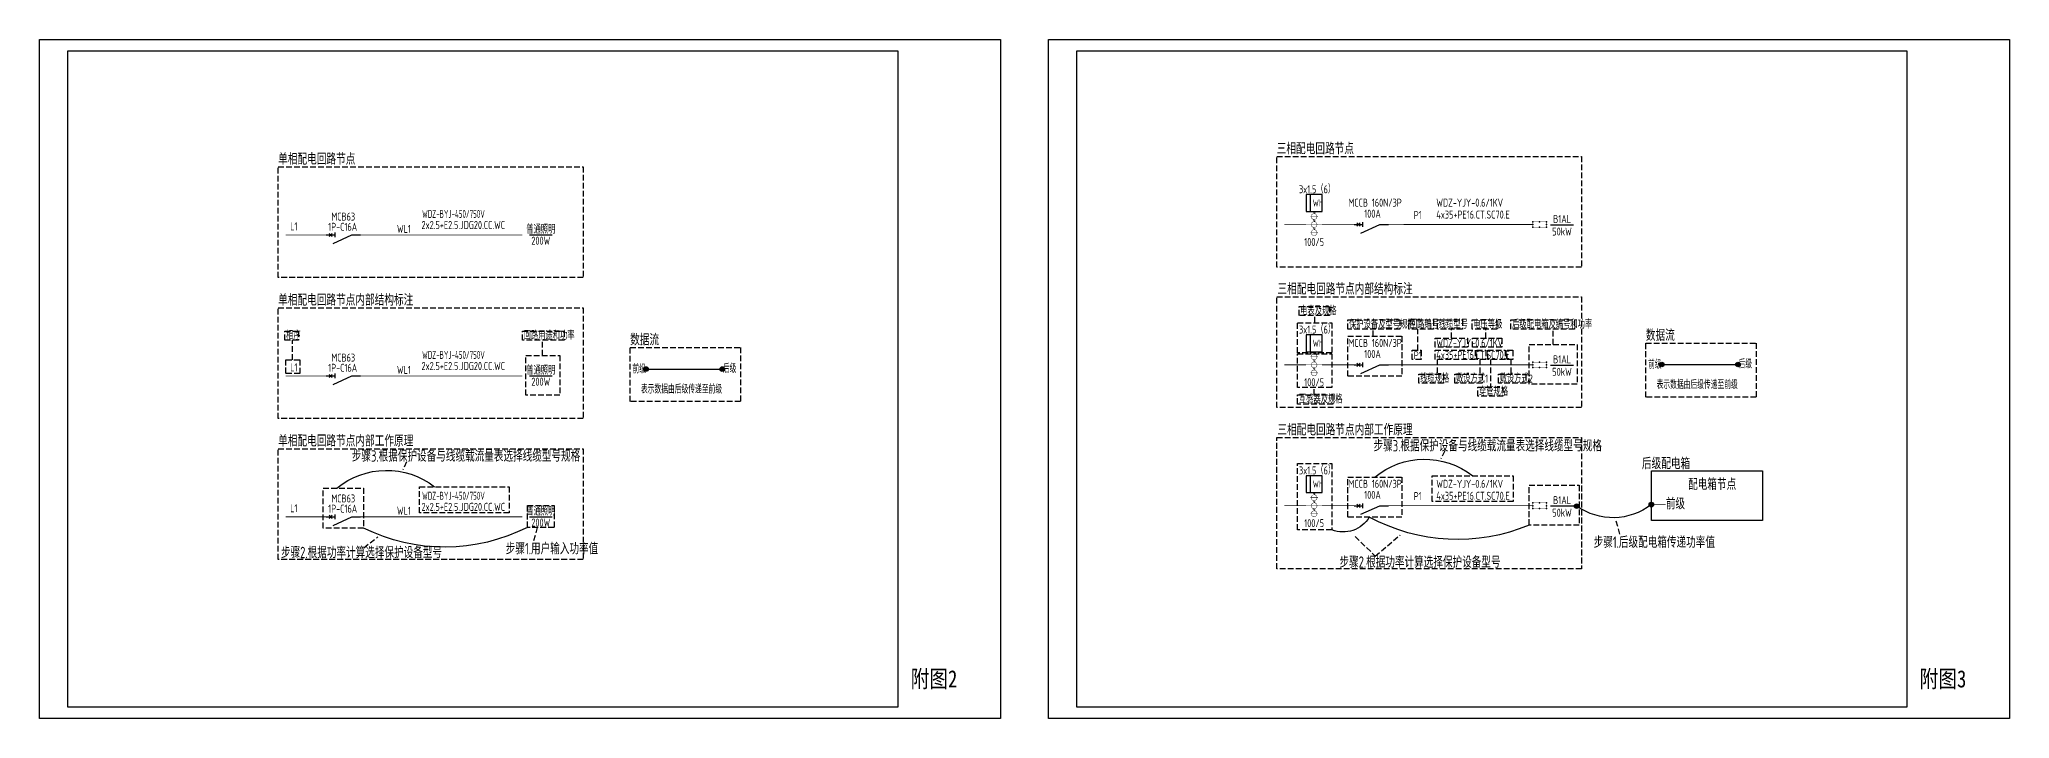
# Model space of a CAD drawing. Header units: millimetres. Extents: x -84100 to 597295, y 0 to 572785.
# Drawn here: x 71754 to 157945, y 340839 to 370539 of the extents above; entities that cross this region are included whole.
import ezdxf
from ezdxf.enums import TextEntityAlignment as Align

# ---------------------------------------------------------------- set-up
doc = ezdxf.new("R2010")
doc.units = ezdxf.units.MM
doc.header["$LTSCALE"] = 1000
for name, pattern in [('__DASH', [0.35, 0.25, -0.1]), ('DASH', [0.35, 0.25, -0.1]), ('DOTE', [2.42, 2, -0.2, 0.02, -0.2])]:
    doc.linetypes.add(name, pattern=pattern)
doc.layers.add('D-定位', color=4, linetype='Continuous', plot=False)
for name, color, linetype in [('D-数据流', 2, 'Continuous'), ('D-标注', 1, 'Continuous'), ('ELEMENT', 3, 'Continuous'), ('LITE_照明布线_E', 6, 'Continuous'), ('POWR_电力大设备_E', 3, 'Continuous'), ('SIG_TEXT', 7, 'Continuous'), ('SYS_元件_E', 3, 'Continuous'), ('SYS_系统标注_E', 7, 'Continuous'), ('SYS_说明_E', 7, 'Continuous'), ('WIRE-系统', 4, 'Continuous')]:
    doc.layers.add(name, color=color, linetype=linetype)
doc.styles.add('_TEL_DIM', font='TSSDENG', dxfattribs={"width": 0.6, "height": 3.5, "bigfont": 'TSSDCHN'})
doc.styles.add('ICDA-STYLE1', font='TSSDENG.shx', dxfattribs={"width": 0.7, "bigfont": 'TSSDCHN.shx'})
doc.styles.add('ICDA-STYLE1_T3', font='TSSDENG', dxfattribs={"width": 0.6, "bigfont": 'TSSDCHN'})
doc.styles.add('ICDA-STYLE2', font='simhei.ttf', dxfattribs={"width": 0.8})
doc.styles.get("Standard").update_dxf_attribs({"font": 'tssdeng.shx', "bigfont": 'tssdchn.shx'})
doc.styles.add('TG_LINETYPE', font='TSSDENG', dxfattribs={"width": 0.7, "height": 3.5, "bigfont": 'TSSDCHN'})
doc.linetypes.add('TG_《', pattern='A,1,-0.3,["《",TG_LINETYPE,S=0.1,R=0,X=-0.23,Y=-0.15],0', length=1.3)

# ---------------------------------------------------------------- blocks, each defined once
blk = doc.blocks.new('sdrgtfhsdrfghe')
at = {"layer": 'D-定位'}
for points in [[(0, 0), (84100, 0), (84100, -59400), (0, -59400)], [(75100, -58400), (2500, -58400), (2500, -1000), (75100, -1000)]]:
    blk.add_lwpolyline(points, close=True, dxfattribs=at)
blk = doc.blocks.new('$equip_U$00000398(ch)')
at = {"const_width": 0.0286}
blk.add_lwpolyline([(-0.6, 0.48), (0.6, 0.48), (0.6, 0), (-0.6, 0)], close=True, dxfattribs=at)
blk.add_lwpolyline([(-0.6, 0.48), (0.6, 0.48), (0.6, 0), (-0.6, 0), (-0.6, 0.48)], dxfattribs=at)
for p in [(-0.6, 0.48), (-0.6, 0.24), (-0.6, 0), (0, 0.48), (0, 0), (0.6, 0.48), (0.6, 0.24), (0.6, 0)]:
    blk.add_point(p)
at = {"color": 7, "style": '_TEL_DIM', "flags": 1}
blk.add_attdef('A', text='', height=0.00002, dxfattribs=at).set_placement((0, 0), align=Align.MIDDLE_CENTER)
blk = doc.blocks.new('*U57')
at = {"layer": 'SYS_说明_E', "style": 'ICDA-STYLE1', "width": 0.7}
blk.add_text('100A', height=350, dxfattribs=at).set_placement((445, 111))
blk = doc.blocks.new('$element$00000823')
for p, q in [((0, 0), (0, -0.25)), ((-0.25, -0.2), (0, -0.75)), ((0.067, -0.25), (-0.067, -0.25)), ((-0.047, -0.177), (0.047, -0.083)), ((0.047, -0.177), (-0.047, -0.083)), ((0, -0.75), (0, -1))]:
    blk.add_line(p, q)
at = {"const_width": 0.0233}
for points in [[(0, 0), (0, -0.25)], [(0, -1), (0, -0.75), (-0.25, -0.2)], [(-0.067, -0.25), (0.067, -0.25)], [(-0.047, -0.083), (0.047, -0.177)], [(-0.047, -0.177), (0.047, -0.083)]]:
    blk.add_lwpolyline(points, dxfattribs=at)
at = {"color": 7, "style": '_TEL_DIM', "flags": 1}
blk.add_attdef('S', text='', height=0.00000667, dxfattribs=at).set_placement((0, 0), align=Align.MIDDLE_CENTER)
blk = doc.blocks.new('SGFHRTH')
at = {"layer": 'SYS_元件_E', "linetype": 'Continuous'}
for p, q in [((700, 367), (0, 367)), ((0, 367), (0, -367)), ((700, -367), (700, 367)), ((0, -367), (700, -367))]:
    blk.add_line(p, q, dxfattribs=at)
at = {"layer": 'SYS_元件_E'}
blk.add_line((198, -367), (198, 367), dxfattribs=at)
at = {"layer": 'SYS_元件_E', "style": 'ICDA-STYLE1', "width": 0.7}
blk.add_text('Wh', height=300, dxfattribs=at).set_placement((289, -145))
blk = doc.blocks.new('$element$00000584')
at = {"const_width": 0.0233}
for points in [[(0, 0), (0, -1)], [(-0.47, -0.27), (-0.47, -0.73)], [(-0.21, -0.43), (-0.29, -0.57)], [(-0.3, -0.5), (-0.17, -0.5)], [(-0.16, -0.43), (-0.24, -0.57)], [(0.17, -0.5), (0.3, -0.5)], [(0.26, -0.43), (0.17, -0.57)], [(0.31, -0.43), (0.22, -0.57)], [(0.47, -0.27), (0.47, -0.73)], [(0.63, -0.5), (0.77, -0.5)], [(0.72, -0.43), (0.64, -0.57)], [(0.77, -0.43), (0.69, -0.57)]]:
    blk.add_lwpolyline(points, dxfattribs=at)
for points in [[(-0.47, -0.33, 1), (-0.47, -0.67, 1), (-0.47, -0.33)], [(0, -0.33, 1), (0, -0.67, 1), (0, -0.33)], [(0.47, -0.33, 1), (0.47, -0.67, 1), (0.47, -0.33)]]:
    blk.add_lwpolyline(points, format="xyb", close=True, dxfattribs=at)
at = {"flags": 9}
blk.add_attdef('S', (0, 0), '', height=0.00000667, dxfattribs=at)
blk = doc.blocks.new('werfgweg333')
at = {"color": 0}
blk.add_line((11651, -11), (12651, -11), dxfattribs=at)
at = {"layer": 'WIRE-系统', "color": 7, "const_width": 35}
for points in [[(0, 0), (949, 0)], [(1649, 0), (3055, 0)], [(4554, 0), (10869, 1)]]:
    blk.add_lwpolyline(points, dxfattribs=at)
at = {"layer": 'ELEMENT', "linetype": 'DOTE', "xscale": 750, "yscale": 750, "zscale": 750, "rotation": 90}
blk.add_blockref('$element$00000584', (931, 0), dxfattribs=at)
at = {"layer": 'POWR_电力大设备_E', "xscale": 500, "yscale": 500, "zscale": 500}
blk.add_blockref('$equip_U$00000398(ch)', (11169, -119), dxfattribs=at)
at = {"layer": 'SYS_元件_E'}
for name, p in [('SGFHRTH', (956, 942)), ('*U57', (3055, 190))]:
    blk.add_blockref(name, p, dxfattribs=at)
at = {"layer": 'SYS_元件_E', "xscale": 1500, "yscale": 1500, "zscale": 1500, "rotation": 90}
blk.add_blockref('$element$00000823', (3055, 0), dxfattribs=at)
at = {"layer": 'LITE_照明布线_E', "color": 3, "flags": 9}
blk.add_attdef('S', (3054, 0), '', height=0.01, rotation=90, dxfattribs=at)
at = {"layer": 'SIG_TEXT', "color": 0, "style": 'ICDA-STYLE1_T3', "width": 0.7}
for s, p in [('WDZ-YJY-0.6/1KV', (6653, 784)), ('4x35+PE16.CT.SC70.E', (6653, 261))]:
    blk.add_text(s, height=350, dxfattribs=at).set_placement(p)
at = {"layer": 'SIG_TEXT', "style": '_TEL_DIM', "width": 0.65}
blk.add_text('P1', height=350, dxfattribs=at).set_placement((5663, 245))
at = {"layer": 'SIG_TEXT', "color": 0, "style": '_TEL_DIM', "width": 0.65}
for s, p in [('B1AL', (12155, 69)), ('50kW', (12151, -479))]:
    blk.add_text(s, height=350, dxfattribs=at).set_placement(p, align=Align.CENTER)
at = {"layer": 'SYS_系统标注_E', "color": 0, "style": 'ICDA-STYLE1', "width": 0.7}
blk.add_text('100/5', height=350, dxfattribs=at).set_placement((1308, -937), align=Align.CENTER)
at = {"layer": 'SYS_说明_E', "style": 'ICDA-STYLE1', "width": 0.7}
blk.add_text('3x1.5（6）', height=350, dxfattribs=at).set_placement((644, 1369))
blk.add_text('MCCB 160N/3P', height=350, dxfattribs=at).set_placement((3975, 784), align=Align.CENTER)
blk = doc.blocks.new('$equip$00001178')
blk.add_circle((0, 0), 0.5)
for points in [[(-0.43, 0.25), (0.43, 0.25), (-0.5, 0), (0.5, 0)], [(-0.43, -0.25), (0.43, -0.25), (-0.5, 0), (0.5, 0)], [(-0.25, 0.43), (0.25, 0.43), (-0.43, 0.25), (0.43, 0.25)], [(0, 0.5), (0, 0.5), (-0.25, 0.43), (0.25, 0.43)], [(-0.25, -0.43), (0.25, -0.43), (-0.43, -0.25), (0.43, -0.25)], [(0, -0.5), (0, -0.5), (-0.25, -0.43), (0.25, -0.43)]]:
    blk.add_solid(points)
at = {"flags": 9}
blk.add_attdef('A', (0, 0), '', height=0.00002, dxfattribs=at)
blk = doc.blocks.new('ergwerg333')
at = {"layer": 'SYS_系统标注_E'}
blk.add_lwpolyline([(0, 0), (4858, 0), (4858, -2165), (0, -2165)], close=True, dxfattribs=at)
at = {"layer": 'SYS_系统标注_E', "const_width": 30}
blk.add_lwpolyline([(0, -1471), (621, -1471)], dxfattribs=at)
at = {"layer": 'SYS_系统标注_E', "style": 'ICDA-STYLE1', "width": 0.7}
for s, p in [('配电箱节点', (2660, -831)), ('前级', (1052, -1681))]:
    blk.add_text(s, height=500, dxfattribs=at).set_placement(p, align=Align.CENTER)
blk = doc.blocks.new('rferf3')
at = {"layer": 'SYS_系统标注_E', "color": 0}
blk.add_line((10661, 2), (11661, 2), dxfattribs=at)
at = {"layer": 'WIRE-系统', "color": 7, "const_width": 35}
for points in [[(0, 0), (1774, 0)], [(3274, 0), (10357, 0)]]:
    blk.add_lwpolyline(points, dxfattribs=at)
at = {"layer": 'SYS_元件_E', "xscale": 1500, "yscale": 1500, "zscale": 1500, "rotation": 90}
blk.add_blockref('$element$00000823', (1774, 0), dxfattribs=at)
at = {"layer": 'SYS_系统标注_E', "color": 0, "style": 'ICDA-STYLE1', "width": 0.7}
for s, p in [('MCB63', (2519, 628)), ('1P-C16A', (2494, 181)), ('普通照明', (11161, 62)), ('200W', (11161, -426))]:
    blk.add_text(s, height=350, dxfattribs=at).set_placement(p, align=Align.CENTER)
at = {"layer": 'SYS_系统标注_E', "color": 0, "style": 'ICDA-STYLE1', "width": 0.617726}
blk.add_text('WDZ-BYJ-450/750V', height=350, dxfattribs=at).set_placement((5969, 746), (8713, 746), align=Align.FIT)
at = {"layer": 'SYS_系统标注_E', "color": 0, "style": 'ICDA-STYLE1', "width": 0.7}
for s, p in [('L1', (198, 200)), ('WL1 ', (4869, 91)), ('2x2.5+E2.5.JDG20.CC.WC', (5942, 261))]:
    blk.add_text(s, height=350, dxfattribs=at).set_placement(p)
blk = doc.blocks.new('ERGEH34')
at = {"layer": 'D-数据流', "linetype": 'TG_《'}
blk.add_lwpolyline([(697, 1422), (4032, 1422)], dxfattribs=at)
at = {"layer": 'D-标注', "linetype": 'DASH'}
blk.add_lwpolyline([(0, 2364), (4833, 2364), (4833, 0), (0, 0)], close=True, dxfattribs=at)
at = {"layer": 'D-数据流', "linetype": 'TG_《', "xscale": 200, "yscale": 200, "zscale": 200}
for p in [(697, 1422), (4032, 1422)]:
    blk.add_blockref('$equip$00001178', p, dxfattribs=at)
at = {"layer": 'D-标注', "linetype": 'DASH', "style": '_TEL_DIM', "width": 0.65}
blk.add_text('数据流', height=500, dxfattribs=at).set_placement((0, 2457))
at = {"layer": 'SIG_TEXT', "style": '_TEL_DIM', "width": 0.65}
for s, p in [('前级', (394, 1243)), ('后级', (4351, 1260)), ('表示数据由后级传递至前级', (2247, 356))]:
    blk.add_text(s, height=350, dxfattribs=at).set_placement(p, align=Align.CENTER)

msp = doc.modelspace()

# ---------------------------------------------------------------- linework, layer by layer
at = {"layer": 'D-数据流', "linetype": '__DASH'}
for points in [[(133232.5, 352545.9), (133067.2, 352203.4)], [(87819, 352060.6), (87653.7, 351718.2)], [(93390.4, 348624.3), (93545.3, 349188.4)], [(140901.2, 348901.5), (140728.4, 349502.1)], [(85941.7, 348312.8), (86559.9, 348779.9)], [(129310.2, 348799.5), (130196, 347946), (131285.8, 348869.5)]]:
    msp.add_lwpolyline(points, dxfattribs=at)
at = {"layer": 'D-数据流', "linetype": 'TG_《'}
for points in [[(84761.5, 350910.3, -0.3507304), (89044, 350974.9, -0.0350668)], [(130175, 351395.6, -0.3507304), (134457.5, 351460.1, -0.0350668)], [(142274.4, 350197.6, -0.3295077), (139003.9, 350129.9, 0.0267785)], [(93102.8, 349201.4, -0.2366753), (85939.5, 349166.8, 0.2269285), (85939.5, 349166.8, -0.3586094)], [(129930.8, 349652, -0.3725264), (128299.1, 349096.2, -15.7604673)], [(136925.3, 349302.3, -0.2279386), (129930.8, 349652, 0.2269285), (129930.8, 349652, -0.3586094)]]:
    msp.add_lwpolyline(points, format="xyb", dxfattribs=at)
at = {"layer": 'D-标注', "linetype": 'DASH'}
for points in [[(82196.3, 364967.4), (95537.1, 364967.4), (95537.1, 360121.2), (82196.3, 360121.2)], [(125881.7, 365422), (139222.5, 365422), (139222.5, 360575.8), (125881.7, 360575.8)], [(82196.3, 358801.6), (95537.1, 358801.6), (95537.1, 353955.5), (82196.3, 353955.5)], [(125881.7, 359286.9), (139222.5, 359286.9), (139222.5, 354440.7), (125881.7, 354440.7)], [(126858.8, 358865.9), (128193.7, 358865.9), (128193.7, 358463.6), (126858.8, 358463.6)], [(82491, 357784.8), (83091.7, 357784.8), (83091.7, 357382.5), (82491, 357382.5)], [(92885.5, 357784.8), (94706.8, 357784.8), (94706.8, 357382.5), (92885.5, 357382.5)], [(126790.1, 358151.9), (128299.1, 358151.9), (128299.1, 356826.2), (126790.1, 356826.2)], [(128994.6, 358270), (131270.8, 358270), (131270.8, 357867.7), (128994.6, 357867.7)], [(131657.2, 358270), (132738.6, 358270), (132738.6, 357867.7), (131657.2, 357867.7)], [(132922.7, 358270), (134004.1, 358270), (134004.1, 357867.7), (132922.7, 357867.7)], [(134429.7, 358270), (135511.2, 358270), (135511.2, 357867.7), (134429.7, 357867.7)], [(136128.4, 358270), (138917.3, 358270), (138917.3, 357867.7), (136128.4, 357867.7)], [(128997.1, 357556), (131352.9, 357556), (131352.9, 355812.5), (128997.1, 355812.5)], [(131814.7, 356942.7), (132204.2, 356942.7), (132204.2, 356540.4), (131814.7, 356540.4)], [(132814.6, 357478.8), (134231.2, 357478.8), (134231.2, 357076.5), (132814.6, 357076.5)], [(132814.6, 356942.7), (134568.1, 356942.7), (134568.1, 356540.4), (132814.6, 356540.4)], [(134454.4, 357478.8), (135729.4, 357478.8), (135729.4, 357076.5), (134454.4, 357076.5)], [(134638.6, 356942.7), (135028.1, 356942.7), (135028.1, 356540.4), (134638.6, 356540.4)], [(135114.6, 356942.7), (135873.3, 356942.7), (135873.3, 356540.4), (135114.6, 356540.4)], [(135960.6, 356942.7), (136211.9, 356942.7), (136211.9, 356540.4), (135960.6, 356540.4)], [(136925.3, 357199.4), (139031.7, 357199.4), (139031.7, 355462.7), (136925.3, 355462.7)], [(82541.3, 356527.2), (83152.1, 356527.2), (83152.1, 355936.4), (82541.3, 355936.4)], [(93038, 356714.2), (94522.6, 356714.2), (94522.6, 354977.5), (93038, 354977.5)], [(126790.1, 356787.5), (128299.1, 356787.5), (128299.1, 355317.5), (126790.1, 355317.5)], [(132104.5, 355907.3), (133186, 355907.3), (133186, 355504.9), (132104.5, 355504.9)], [(133672.7, 355907.3), (134874.4, 355907.3), (134874.4, 355504.9), (133672.7, 355504.9)], [(134678.9, 355337.8), (135774, 355337.8), (135774, 354935.5), (134678.9, 354935.5)], [(135583.7, 355907.3), (136785.4, 355907.3), (136785.4, 355504.9), (135583.7, 355504.9)], [(126798.9, 354997.5), (128338.3, 354997.5), (128338.3, 354595.1), (126798.9, 354595.1)], [(82196.3, 352641.2), (95537.1, 352641.2), (95537.1, 347795.1), (82196.3, 347795.1)], [(125881.7, 353126.4), (139222.5, 353126.4), (139222.5, 347391.5), (125881.7, 347391.5)], [(126790.1, 351991.4), (128299.1, 351991.4), (128299.1, 349096.2), (126790.1, 349096.2)], [(84170.7, 350910.3), (85939.5, 350910.3), (85939.5, 349166.8), (84170.7, 349166.8)], [(88385.2, 350974.9), (92307.9, 350974.9), (92307.9, 349840.2), (88385.2, 349840.2)], [(128997.1, 351395.6), (131352.9, 351395.6), (131352.9, 349652), (128997.1, 349652)], [(132686.6, 351460.1), (136228.3, 351460.1), (136228.3, 350325.4), (132686.6, 350325.4)], [(136925.3, 351039), (139117, 351039), (139117, 349302.3), (136925.3, 349302.3)], [(93102.8, 350154.9), (94267.6, 350154.9), (94267.6, 349201.4), (93102.8, 349201.4)]]:
    msp.add_lwpolyline(points, close=True, dxfattribs=at)
for points in [[(127544.6, 358151.9), (127544.6, 358463.6)], [(130102.2, 357556), (130102.2, 357867.7)], [(132056.4, 356942.7), (132056.4, 357867.7)], [(133522.9, 357478.8), (133522.9, 357867.7)], [(135030, 357478.8), (135030, 357867.7)], [(137978.5, 357199.4), (137978.5, 357867.7)], [(82828, 356527.2), (82828, 357382.5)], [(93760.6, 356714.2), (93760.6, 357382.5)], [(132907, 356540.4), (132907, 355907.3)], [(134773.7, 356540.4), (134773.7, 355907.3)], [(135241.6, 356540.4), (135241.6, 355337.8)], [(136128.9, 356540.4), (136128.9, 355907.3)], [(127526.2, 354997.5), (127526.2, 355317.5)]]:
    msp.add_lwpolyline(points, dxfattribs=at)

# ---------------------------------------------------------------- block references
at = {"layer": 'D-定位', "xscale": 0.5, "yscale": 0.5, "zscale": 0.5}
for p in [(71753.9, 370539), (115895.3, 370539)]:
    msp.add_blockref('sdrgtfhsdrfghe', p, dxfattribs=at)
at = {"layer": 'D-数据流', "linetype": 'TG_《', "xscale": 200, "yscale": 200, "zscale": 200}
for p in [(139003.9, 350129.9), (142274.4, 350197.6)]:
    msp.add_blockref('$equip$00001178', p, dxfattribs=at)
at = {"layer": 'D-标注'}
for p in [(97598.4, 354701.4), (142031.4, 354899)]:
    msp.add_blockref('ERGEH34', p, dxfattribs=at)
at = {"layer": 'SIG_TEXT'}
for p in [(126213.4, 362442.3), (126213.4, 356307.2), (126213.4, 350146.8)]:
    msp.add_blockref('werfgweg333', p, dxfattribs=at)
at = {"layer": 'SYS_系统标注_E'}
for name, p in [('rferf3', (82528, 361987.8)), ('rferf3', (82528, 355822)), ('ergwerg333', (142274.4, 351668.2)), ('rferf3', (82528, 349661.6))]:
    msp.add_blockref(name, p, dxfattribs=at)

# ---------------------------------------------------------------- texts
at = {"layer": 'D-数据流', "linetype": 'TG_《', "style": 'ICDA-STYLE1_T3', "width": 0.7}
for s, p in [('步骤3.根据保护设备与线缆载流量表选择线缆型号规格', (85421.9, 352073)), ('步骤3.根据保护设备与线缆载流量表选择线缆型号规格', (130119.7, 352520)), ('步骤2.根据功率计算选择保护设备型号', (82322.2, 347852.9)), ('步骤1.用户输入功率值', (92155.3, 348022.1)), ('步骤1.后级配电箱传递功率值', (139747.9, 348302.1)), ('步骤2.根据功率计算选择保护设备型号', (128628.5, 347432.5))]:
    msp.add_text(s, height=500, dxfattribs=at).set_placement(p)
at = {"layer": 'D-标注', "linetype": 'DASH'}
for s, height, style, width, p in [('单相配电回路节点', 500, '_TEL_DIM', 0.65, (82196.7, 365060.8)), ('三相配电回路节点', 500, '_TEL_DIM', 0.65, (125882.2, 365515.4)), ('单相配电回路节点内部结构标注', 500, '_TEL_DIM', 0.65, (82196.7, 358895)), ('三相配电回路节点内部结构标注', 500, '_TEL_DIM', 0.65, (125915.5, 359380.3)), ('电表及规格', 350, 'ICDA-STYLE1_T3', 0.7, (126910.9, 358491.8)), ('相序', 350, 'ICDA-STYLE1_T3', 0.7, (82543.2, 357410.7)), ('回路用途和功率', 350, 'ICDA-STYLE1_T3', 0.7, (92937.7, 357410.7)), ('保护设备及型号规格', 350, 'ICDA-STYLE1_T3', 0.7, (129046.8, 357895.9)), ('回路编号', 350, 'ICDA-STYLE1_T3', 0.7, (131709.4, 357895.9)), ('线缆型号', 350, 'ICDA-STYLE1_T3', 0.7, (132974.8, 357895.9)), ('电压等级', 350, 'ICDA-STYLE1_T3', 0.7, (134481.9, 357895.9)), ('后级配电箱及编号和功率', 350, 'ICDA-STYLE1_T3', 0.7, (136180.6, 357895.9)), ('线缆规格', 350, 'ICDA-STYLE1_T3', 0.7, (132156.7, 355533.1)), ('敷设方式1', 350, 'ICDA-STYLE1_T3', 0.7, (133724.9, 355533.1)), ('穿管规格', 350, 'ICDA-STYLE1_T3', 0.7, (134731.1, 354963.7)), ('敷设方式2', 350, 'ICDA-STYLE1_T3', 0.7, (135635.9, 355533.1)), ('互感器及规格', 350, 'ICDA-STYLE1_T3', 0.7, (126851.1, 354623.3)), ('三相配电回路节点内部工作原理', 500, '_TEL_DIM', 0.65, (125911.4, 353219.8)), ('单相配电回路节点内部工作原理', 500, '_TEL_DIM', 0.65, (82196.7, 352734.6))]:
    msp.add_text(s, height=height, dxfattribs=dict(at, style=style, width=width)).set_placement(p)
at = {"layer": 'D-标注', "linetype": 'DASH', "style": '_TEL_DIM', "width": 0.65}
msp.add_text('后级配电箱', height=500, dxfattribs=at).set_placement((142916.1, 351745.9), align=Align.CENTER)
at = {"layer": 'SYS_系统标注_E', "style": 'ICDA-STYLE2', "width": 0.8}
for s, p in [('附图2', (109867.4, 342202.1)), ('附图3', (154008.8, 342202.1))]:
    msp.add_text(s, height=750, dxfattribs=at).set_placement(p)

doc.saveas('drawing.dxf')
